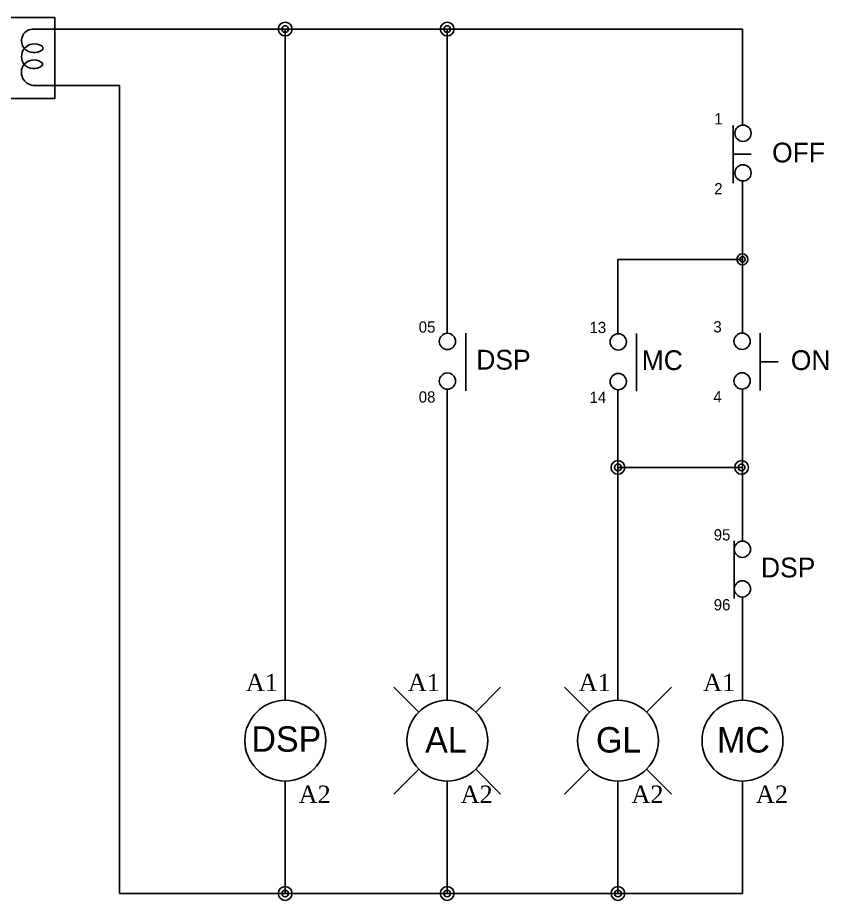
# Model space of a CAD drawing. Header units: millimetres. Extents: x 32 to 871, y 30 to 611.
# Drawn here: x 125.1 to 216.3, y 411.6 to 510.9 of the extents above; entities that cross this region are included whole.
import ezdxf

# ---------------------------------------------------------------- set-up
doc = ezdxf.new("R2010")
doc.units = ezdxf.units.MM
doc.layers.add('4', color=133, linetype='Continuous')
doc.layers.add('ASHADE', color=7, linetype='Continuous')
doc.styles.add('ghs', font='NGULIM.TTF')
doc.styles.add('HCM', font='batang.ttc')

msp = doc.modelspace()

# ---------------------------------------------------------------- linework, layer by layer
at = {"layer": '4', "color": 0}
for p, q in [((170.258, 432.783), (167.467, 435.575)), ((176.687, 432.783), (179.479, 435.575)), ((189.469, 432.783), (186.677, 435.575)), ((195.898, 432.783), (198.69, 435.575)), ((170.258, 426.355), (167.467, 423.563)), ((176.687, 426.355), (179.479, 423.563)), ((189.469, 426.355), (186.677, 423.563)), ((195.898, 426.355), (198.69, 423.563))]:
    msp.add_line(p, q, dxfattribs=at)
for centre, radius in [((155.24, 509.593), 0.772), ((173.464, 509.593), 0.772), ((206.676, 483.691), 0.618), ((192.675, 460.291), 0.772), ((206.578, 460.291), 0.772), ((155.24, 412.377), 0.772), ((173.464, 412.377), 0.772), ((192.675, 412.377), 0.772)]:
    msp.add_circle(centre, radius, dxfattribs=at)
at = {"layer": 'ASHADE', "ltscale": 2}
for p, q in [((126.762, 509.593), (129.318, 509.593)), ((129.318, 509.593), (206.676, 509.593)), ((155.24, 509.593), (155.24, 434.115)), ((173.464, 509.593), (173.464, 475.377)), ((206.676, 509.593), (206.676, 498.794)), ((126.906, 503.252), (129.318, 503.252)), ((128.112, 503.252), (136.604, 503.252)), ((136.604, 412.377), (136.604, 503.252)), ((205.646, 498.747), (205.646, 492.28)), ((205.646, 495.514), (207.666, 495.514)), ((206.676, 492.507), (206.676, 475.396)), ((192.675, 483.691), (192.675, 475.326)), ((206.676, 483.691), (192.675, 483.691)), ((175.546, 475.39), (175.546, 468.923)), ((194.756, 475.339), (194.756, 468.872)), ((208.686, 475.409), (208.686, 468.942)), ((208.686, 472.175), (210.705, 472.175)), ((173.464, 469.087), (173.464, 434.115)), ((192.675, 469.087), (192.675, 434.115)), ((192.675, 469.036), (192.675, 460.291)), ((206.676, 469.107), (206.676, 452.008)), ((206.578, 460.291), (192.675, 460.291)), ((205.732, 452.02), (205.732, 445.553)), ((206.676, 445.717), (206.676, 434.115)), ((155.24, 425.023), (155.24, 412.377)), ((173.464, 425.023), (173.464, 412.377)), ((192.675, 425.023), (192.675, 412.377)), ((206.676, 425.023), (206.676, 412.377)), ((136.604, 412.377), (206.676, 412.377))]:
    msp.add_line(p, q, dxfattribs=at)
msp.add_lwpolyline([(118.737, 510.877), (129.318, 510.877), (129.318, 501.774), (118.737, 501.774)], close=True, dxfattribs=at)
msp.add_lwpolyline([(126.906, 503.252, -0.564439), (125.821, 505.572, -0.377614), (127.797, 505.889, -0.521425), (127.883, 505.455, -0.376836), (125.886, 505.586, -0.315184), (125.867, 507.375, -0.377614), (127.843, 507.693, -0.521425), (127.929, 507.259, -0.382642), (125.906, 507.414, -0.602081), (126.762, 509.593)], format="xyb", dxfattribs=at)
for centre, radius in [((206.735, 497.881), 0.915), ((206.735, 493.421), 0.915), ((173.495, 474.462), 0.915), ((192.706, 474.411), 0.915), ((206.636, 474.481), 0.915), ((173.495, 470.002), 0.915), ((192.706, 469.951), 0.915), ((206.636, 470.021), 0.915), ((206.676, 451.093), 0.915), ((206.676, 446.632), 0.915), ((155.249, 429.569), 4.546), ((173.473, 429.569), 4.546), ((192.683, 429.569), 4.546), ((206.685, 429.569), 4.546)]:
    msp.add_circle(centre, radius, dxfattribs=at)
for centre, radius, start, end in [((155.24, 509.593), 0.381, 0, 180), ((155.24, 509.593), 0.381, 180, 0), ((173.464, 509.593), 0.381, 0, 180), ((173.464, 509.593), 0.381, 180, 0), ((206.676, 483.691), 0.305, 0, 180), ((206.676, 483.691), 0.305, 180, 0), ((192.675, 460.291), 0.381, 0, 180), ((206.578, 460.291), 0.381, 0, 180), ((192.675, 460.291), 0.381, 180, 0), ((206.578, 460.291), 0.381, 180, 0), ((155.24, 412.377), 0.381, 0, 180), ((155.24, 412.377), 0.381, 180, 0), ((173.464, 412.377), 0.381, 0, 180), ((173.464, 412.377), 0.381, 180, 0), ((192.675, 412.377), 0.381, 0, 180), ((192.675, 412.377), 0.381, 180, 0)]:
    msp.add_arc(centre, radius, start, end, dxfattribs=at)

# ---------------------------------------------------------------- texts
at = {"layer": 'ASHADE', "ltscale": 2, "style": 'ghs'}
for s, height, p in [('1', 1.265, (203.501, 498.872)), ('OFF', 2.2244, (210.012, 494.595)), ('2', 1.265, (203.501, 491.006)), ('05', 1.2654, (170.261, 475.453)), ('13', 1.2654, (189.472, 475.402)), ('3', 1.265, (203.402, 475.472)), ('DSP', 2.2244, (176.734, 471.294)), ('MC', 2.2244, (195.344, 471.243)), ('ON', 2.2244, (212.119, 471.243)), ('08', 1.2654, (170.261, 467.587)), ('14', 1.2654, (189.472, 467.537)), ('4', 1.265, (203.402, 467.606)), ('95', 1.2654, (203.442, 452.083)), ('DSP', 2.2244, (208.76, 447.924)), ('96', 1.2654, (203.442, 444.218)), ('DSP', 2.856, (151.446, 428.32)), ('AL', 2.856, (170.988, 428.229)), ('GL', 2.856, (190.199, 428.229)), ('MC', 2.856, (203.817, 428.229))]:
    msp.add_text(s, height=height, dxfattribs=at).set_placement(p)
at = {"layer": 'ASHADE', "color": 0, "linetype": 'ByBlock', "lineweight": 25, "style": 'HCM'}
for s, p in [('A1', (150.817, 435.131)), ('A1', (169.04, 435.131)), ('A1', (188.251, 435.131)), ('A1', (202.253, 435.131)), ('A2', (156.754, 422.559)), ('A2', (174.977, 422.559)), ('A2', (194.188, 422.559)), ('A2', (208.19, 422.559))]:
    msp.add_text(s, height=1.9534, dxfattribs=at).set_placement(p)

doc.saveas('drawing.dxf')
